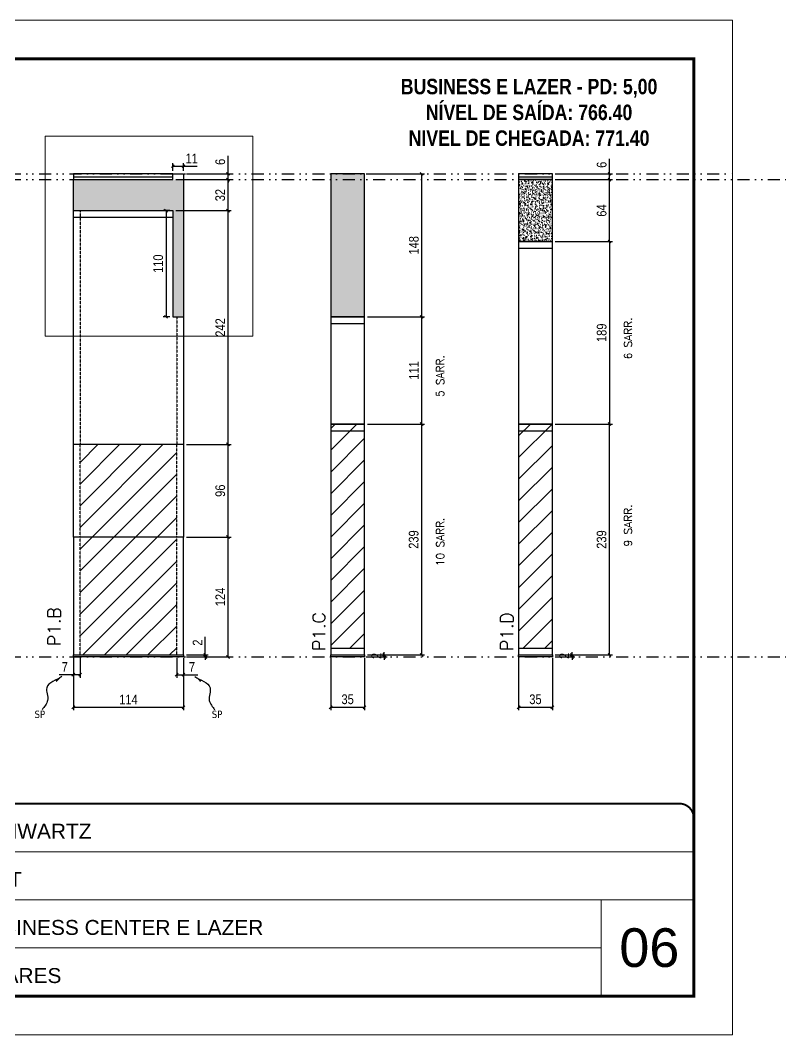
# Model space of a CAD drawing. Extents: x 13379 to 23315, y 867 to 16997.
# Drawn here: x 16732 to 17519, y 14650 to 15700 of the extents above; entities that cross this region are included whole.
import ezdxf

# ---------------------------------------------------------------- set-up
doc = ezdxf.new("R2010")
doc.units = 0
for name, pattern in [('CONTINUO', [0]), ('DASHED', [0.75, 0.5, -0.25]), ('DIVIDE2', [0.625, 0.25, -0.125, 0, -0.125, 0, -0.125]), ('HIDDEN', [0.375, 0.25, -0.125])]:
    doc.linetypes.add(name, pattern=pattern)
for name, color, linetype, lineweight in [('CARIMBO', 255, 'Continuous', 9), ('Folhas', 255, 'Continuous', 9), ('Hachura', 251, 'Continuous', 9), ('SARRAFO DE PRESSAO', 251, 'DASHED', 9), ('Texto Seção', 7, 'Continuous', 15)]:
    doc.layers.add(name, color=color, linetype=linetype, lineweight=lineweight)
for name, color, linetype in [('COTA', 241, 'Continuous'), ('NOMENCLATURA', 7, 'Continuous'), ('Nível', 160, 'Continuous'), ('Painéis', 200, 'Continuous'), ('SARR_2.2x7', 40, 'Continuous'), ('SARR_EDITAR', 141, 'Continuous'), ('Sarrafo de Pressão', 42, 'HIDDEN'), ('texto', 7, 'Continuous')]:
    doc.layers.add(name, color=color, linetype=linetype)
doc.layers.add('FELIPE', color=2, linetype='Continuous', lineweight=13, plot=False)
doc.styles.add('ARIAL', font='arial.ttf')
doc.styles.add('COTA TECNICA', font='techl___.ttf', dxfattribs={"height": 10})
doc.styles.add('COTA TECNICA-50', font='techl___.ttf', dxfattribs={"height": 10})
doc.styles.add('REGUA-120', font='ROMANS.shx', dxfattribs={"height": 15})
doc.styles.add('ROMANC', font='techb___.ttf', dxfattribs={"height": 2.5})
doc.styles.add('ROMANS', font='romans.shx')
doc.styles.get("Standard").update_dxf_attribs({"font": 'arial.ttf'})
doc.styles.add('Tecnologia', font='')
doc.styles.get('Tecnologia').set_extended_font_data('Forgotten Futurist')
doc.dimstyles.new('COTA PAINEL-50', dxfattribs={"dimtxt": 10, "dimasz": 3, "dimexe": 3, "dimexo": 3, "dimgap": 3, "dimtad": 1, "dimdec": 1, "dimzin": 12, "dimdsep": 46, "dimtxsty": 'COTA TECNICA-50', "dimblk1": 'OBLIQUE', "dimblk2": 'OBLIQUE', "dimsah": 1, "dimcen": 0.9, "dimclrd": 4, "dimclre": 4, "dimclrt": 240, "dimadec": 1, "dimazin": 3, "dimtfac": 1, "dimtdec": 1, "dimtmove": 0, "dimatfit": 3, "dimfxl": 1, "dimtolj": 1, "dimtzin": 12, "dimarcsym": 0})
doc.dimstyles.new('PAINEL', dxfattribs={"dimtxt": 10, "dimasz": 3, "dimexe": 3, "dimexo": 3, "dimgap": 3, "dimtad": 1, "dimdec": 1, "dimzin": 12, "dimdsep": 46, "dimtxsty": 'COTA TECNICA', "dimblk1": 'OBLIQUE', "dimblk2": 'OBLIQUE', "dimsah": 1, "dimcen": 0.9, "dimclrd": 4, "dimclre": 4, "dimclrt": 240, "dimadec": 1, "dimazin": 3, "dimtfac": 1, "dimtdec": 1, "dimtmove": 0, "dimatfit": 3, "dimfxl": 1, "dimtolj": 1, "dimtzin": 12, "dimarcsym": 0})
doc.dimstyles.get("Standard").update_dxf_attribs({"dimtxt": 0.18, "dimasz": 0.18, "dimexe": 0.18, "dimexo": 0.0625, "dimgap": 0.09, "dimtad": 0, "dimtih": 1, "dimtoh": 1, "dimdec": 4, "dimzin": 0, "dimdsep": 46, "dimtxsty": 'Standard', "dimcen": 0.09, "dimadec": 0, "dimazin": 0, "dimtfac": 1, "dimtdec": 4, "dimtofl": 0, "dimtmove": 0, "dimatfit": 3, "dimfxl": 1, "dimtolj": 1, "dimtzin": 0, "dimarcsym": 0})
pattern_1 = [(50, (-114635.0006, -18391.6855), (5.46554007, -0.47817257), [0.5715, -6.2865]), (355, (-114635.0006, -18391.6855), (-1.05730264, 5.73170536), [0.4572, -5.02921753]), (100.4514447, (-114634.545, -18391.7253), (4.40823741, 5.25353256), [0.48570026, -5.34270734]), (46.1842, (-114635.0006, -18390.1615), (8.13237123, -1.26126984), [0.85725, -9.42975]), (96.6355576, (-114634.323, -18390.2666), (7.122124, 7.42278374), [0.7285507, -8.01406824]), (351.184151, (-114635.001, -18390.1615), (7.122124, 7.42278374), [0.685799, -7.54379196]), (21, (-114634.2386, -18390.5425), (4.54843174, -3.06795595), [0.5715, -6.2865]), (326, (-114634.2386, -18390.5425), (1.85406085, 5.52563898), [0.4572, -5.0292]), (71.451445, (-114633.8596, -18390.798), (6.40249258, 2.45768307), [0.48570026, -5.34269813]), (37.5, (-114635.0006, -18391.6855), (0.092658098, 2.536651166), [0, -4.96824, 0, -5.1054, 0, -5.04825]), (7.5, (-114635.0006, -18391.6855), (2.004589875, 3.005417245), [0, -2.91084, 0, -4.85394, 0, -1.92405]), (327.5, (-114636.6999, -18391.6855), (4.067717855, -0.17186232), [0, -1.905, 0, -5.9436, 0, -7.8867]), (317.5, (-114637.462, -18391.6855), (4.44387544, 0.76279473), [0, -2.4765, 0, -3.94716, 0, -5.6007])]

# ---------------------------------------------------------------- blocks, each defined once
blk = doc.blocks.new('9999999999')
at = {"color": 30, "linetype": 'CONTINUO'}
for p, q in [((98564.6, 34230.2), (98564.6, 34429.4)), ((98564.6, 34379.6), (99584, 34379.6)), ((98564.6, 34329.8), (99488, 34329.8)), ((99584, 34329.8), (99488, 34329.8)), ((99488, 34329.8), (99488, 34230.2)), ((98564.6, 34280), (99488, 34280))]:
    blk.add_line(p, q, dxfattribs=at)
at = {"color": 30, "linetype": 'CONTINUO', "const_width": 2}
blk.add_lwpolyline([(99584, 34230.2), (99584, 34414.4, 0.414214), (99569, 34429.4), (98229, 34429.4, 0.414214), (98214, 34414.4), (98214, 34245.2, 0.414214), (98229, 34230.2), (99584, 34230.2)], format="xyb", dxfattribs=at)
at = {"layer": 'Folhas'}
blk.add_lwpolyline([(98139, 34190.2), (99624, 34190.2), (99624, 35240.2), (98139, 35240.2)], close=True, dxfattribs=at)
at = {"layer": 'Folhas', "color": 30, "const_width": 3}
blk.add_lwpolyline([(98214, 34230.2), (99584, 34230.2), (99584, 35200.2), (98214, 35200.2)], close=True, dxfattribs=at)
at = {"color": 7, "linetype": 'Continuous', "ltscale": 5, "style": 'ARIAL'}
for s, height, p in [('SCHWARTZ', 15.48, (98837.7, 34393.1)), ('GWT', 15.48, (98837.7, 34343.3)), ('BUSINESS CENTER E LAZER', 15.483, (98837.7, 34293.5)), ('NOVA SISTEMAS CONSTRUTIVOS', 11.059, (98263.2, 34267.2)), ('PILARES', 15.48, (98837.7, 34243.7))]:
    blk.add_text(s, height=height, dxfattribs=at).set_placement(p)
at = {"layer": 'Folhas', "color": 7, "style": 'Tecnologia', "width": 1.5}
for s, p in [('CLIENTE:', (98573.7, 34397.2)), ('OBRA:', (98573.7, 34347.3)), ('PAVIMENTO:', (98573.7, 34297.5)), ('PROJETO:', (98573.7, 34247.7))]:
    blk.add_text(s, height=14, dxfattribs=at).set_placement(p)
blk = doc.blocks.new('_Oblique')
at = {"color": 0, "linetype": 'ByBlock', "lineweight": -2}
blk.add_line((-0.5, -0.5), (0.5, 0.5), dxfattribs=at)
blk = doc.blocks.new('*D48')
at = {"layer": 'COTA', "color": 4, "lineweight": -2, "transparency": 16777216}
for p, q in [((16787, 15040), (16787, 14985.9)), ((16901, 15040), (16901, 14985.9)), ((16787, 14988.9), (16901, 14988.9))]:
    blk.add_line(p, q, dxfattribs=at)
at = {"layer": 'Defpoints', "color": 0, "transparency": 16777216}
for p in [(16787, 15043), (16901, 15043), (16901, 14988.9)]:
    blk.add_point(p, dxfattribs=at)
at = {"layer": 'COTA', "color": 4, "lineweight": -2, "transparency": 16777216, "xscale": 3, "yscale": 3, "zscale": 3, "rotation": 180}
blk.add_blockref('_Oblique', (16787, 14988.9), dxfattribs=at)
at = {"layer": 'COTA', "color": 4, "lineweight": -2, "transparency": 16777216, "xscale": 3, "yscale": 3, "zscale": 3}
blk.add_blockref('_Oblique', (16901, 14988.9), dxfattribs=at)
at = {"layer": 'COTA', "color": 240, "transparency": 16777216, "insert": (16844, 14996.9), "char_height": 10, "attachment_point": 5, "style": 'COTA TECNICA'}
blk.add_mtext('\\A1;114', dxfattribs=at)
blk = doc.blocks.new('*D49')
at = {"layer": 'COTA', "color": 4, "lineweight": -2, "transparency": 16777216}
for p, q in [((16904, 15165), (16950.2, 15165)), ((16947.2, 15041), (16947.2, 15165)), ((16904, 15041), (16950.2, 15041))]:
    blk.add_line(p, q, dxfattribs=at)
at = {"layer": 'Defpoints', "color": 0, "transparency": 16777216}
for p in [(16901, 15165), (16947.2, 15165), (16901, 15041)]:
    blk.add_point(p, dxfattribs=at)
at = {"layer": 'COTA', "color": 4, "lineweight": -2, "transparency": 16777216, "xscale": 3, "yscale": 3, "zscale": 3}
for p, rotation in [((16947.2, 15165), 90), ((16947.2, 15041), 270)]:
    blk.add_blockref('_Oblique', p, dxfattribs=dict(at, rotation=rotation))
at = {"layer": 'COTA', "color": 240, "transparency": 16777216, "insert": (16939.1, 15103), "char_height": 10, "attachment_point": 5, "rotation": 90, "style": 'COTA TECNICA-50'}
blk.add_mtext('\\A1;124', dxfattribs=at)
blk = doc.blocks.new('*D50')
at = {"layer": 'COTA', "color": 4, "lineweight": -2, "transparency": 16777216}
for p, q in [((16923.5, 15043), (16923.5, 15061.8)), ((16904, 15043), (16926.5, 15043)), ((16904, 15041), (16926.5, 15041)), ((16923.5, 15041), (16923.5, 15043)), ((16923.5, 15041), (16923.5, 15038))]:
    blk.add_line(p, q, dxfattribs=at)
at = {"layer": 'Defpoints', "color": 0, "transparency": 16777216}
for p in [(16901, 15043), (16901, 15041), (16923.5, 15041)]:
    blk.add_point(p, dxfattribs=at)
at = {"layer": 'COTA', "color": 4, "lineweight": -2, "transparency": 16777216, "xscale": 3, "yscale": 3, "zscale": 3}
for p, rotation in [((16923.5, 15043), 270), ((16923.5, 15041), 90)]:
    blk.add_blockref('_Oblique', p, dxfattribs=dict(at, rotation=rotation))
at = {"layer": 'COTA', "color": 240, "transparency": 16777216, "insert": (16915.5, 15055.8), "char_height": 10, "attachment_point": 5, "rotation": 90, "style": 'COTA TECNICA-50'}
blk.add_mtext('\\A1;2', dxfattribs=at)
blk = doc.blocks.new('*D51')
at = {"layer": 'COTA', "color": 4, "lineweight": -2, "transparency": 16777216}
for p, q in [((16787, 15038), (16787, 15019.5)), ((16794, 15040), (16794, 15019.5)), ((16787, 15022.5), (16772.3, 15022.5)), ((16794, 15022.5), (16787, 15022.5))]:
    blk.add_line(p, q, dxfattribs=at)
at = {"layer": 'Defpoints', "color": 0, "transparency": 16777216}
for p in [(16787, 15041), (16794, 15043), (16787, 15022.5)]:
    blk.add_point(p, dxfattribs=at)
at = {"layer": 'COTA', "color": 4, "lineweight": -2, "transparency": 16777216, "xscale": 3, "yscale": 3, "zscale": 3, "rotation": 180}
blk.add_blockref('_Oblique', (16787, 15022.5), dxfattribs=at)
at = {"layer": 'COTA', "color": 4, "lineweight": -2, "transparency": 16777216, "xscale": 3, "yscale": 3, "zscale": 3}
blk.add_blockref('_Oblique', (16794, 15022.5), dxfattribs=at)
at = {"layer": 'COTA', "color": 240, "transparency": 16777216, "insert": (16778.1, 15030.6), "char_height": 10, "attachment_point": 5, "style": 'COTA TECNICA-50'}
blk.add_mtext('\\A1;7', dxfattribs=at)
blk = doc.blocks.new('*D52')
at = {"layer": 'COTA', "color": 4, "lineweight": -2, "transparency": 16777216}
for p, q in [((16894, 15040), (16894, 15019.5)), ((16901, 15038), (16901, 15019.5)), ((16894, 15022.5), (16901, 15022.5)), ((16901, 15022.5), (16915.7, 15022.5))]:
    blk.add_line(p, q, dxfattribs=at)
at = {"layer": 'Defpoints', "color": 0, "transparency": 16777216}
for p in [(16894, 15043), (16901, 15041), (16901, 15022.5)]:
    blk.add_point(p, dxfattribs=at)
at = {"layer": 'COTA', "color": 4, "lineweight": -2, "transparency": 16777216, "xscale": 3, "yscale": 3, "zscale": 3, "rotation": 180}
blk.add_blockref('_Oblique', (16894, 15022.5), dxfattribs=at)
at = {"layer": 'COTA', "color": 4, "lineweight": -2, "transparency": 16777216, "xscale": 3, "yscale": 3, "zscale": 3}
blk.add_blockref('_Oblique', (16901, 15022.5), dxfattribs=at)
at = {"layer": 'COTA', "color": 240, "transparency": 16777216, "insert": (16909.8, 15030.6), "char_height": 10, "attachment_point": 5, "style": 'COTA TECNICA-50'}
blk.add_mtext('\\A1;7', dxfattribs=at)
blk = doc.blocks.new('*D53')
at = {"layer": 'Defpoints', "color": 0, "linetype": 'ByBlock', "transparency": 16777216}
for p in [(16901, 15261), (16947.2, 15261), (16901, 15165)]:
    blk.add_point(p, dxfattribs=at)
at = {"layer": 'FELIPE', "color": 4, "linetype": 'ByBlock', "lineweight": -2, "transparency": 16777216}
for p, q in [((16904, 15261), (16950.2, 15261)), ((16947.2, 15165), (16947.2, 15261)), ((16904, 15165), (16950.2, 15165))]:
    blk.add_line(p, q, dxfattribs=at)
at = {"layer": 'FELIPE', "color": 4, "linetype": 'ByBlock', "lineweight": -2, "transparency": 16777216, "xscale": 3, "yscale": 3, "zscale": 3}
for p, rotation in [((16947.2, 15261), 90), ((16947.2, 15165), 270)]:
    blk.add_blockref('_Oblique', p, dxfattribs=dict(at, rotation=rotation))
at = {"layer": 'FELIPE', "color": 240, "linetype": 'ByBlock', "transparency": 16777216, "insert": (16939.1, 15213), "char_height": 10, "attachment_point": 5, "rotation": 90, "style": 'COTA TECNICA'}
blk.add_mtext('\\A1;96', dxfattribs=at)
blk = doc.blocks.new('*D54')
at = {"layer": 'COTA', "color": 4, "lineweight": -2, "transparency": 16777216}
for p, q in [((17091.5, 15541), (17150.7, 15541)), ((17147.7, 15393), (17147.7, 15541)), ((17091.5, 15393), (17150.7, 15393))]:
    blk.add_line(p, q, dxfattribs=at)
at = {"layer": 'Defpoints', "color": 0, "transparency": 16777216}
for p in [(17088.5, 15541), (17147.7, 15541), (17088.5, 15393)]:
    blk.add_point(p, dxfattribs=at)
at = {"layer": 'COTA', "color": 4, "lineweight": -2, "transparency": 16777216, "xscale": 3, "yscale": 3, "zscale": 3}
for p, rotation in [((17147.7, 15541), 90), ((17147.7, 15393), 270)]:
    blk.add_blockref('_Oblique', p, dxfattribs=dict(at, rotation=rotation))
at = {"layer": 'COTA', "color": 240, "transparency": 16777216, "insert": (17139.6, 15467), "char_height": 10, "attachment_point": 5, "rotation": 90, "style": 'COTA TECNICA'}
blk.add_mtext('\\A1;148', dxfattribs=at)
blk = doc.blocks.new('*D55')
at = {"layer": 'COTA', "color": 4, "lineweight": -2, "transparency": 16777216}
for p, q in [((17053.5, 15040), (17053.5, 14985.9)), ((17088.5, 15040), (17088.5, 14985.9)), ((17053.5, 14988.9), (17088.5, 14988.9))]:
    blk.add_line(p, q, dxfattribs=at)
at = {"layer": 'Defpoints', "color": 0, "transparency": 16777216}
for p in [(17053.5, 15043), (17088.5, 15043), (17088.5, 14988.9)]:
    blk.add_point(p, dxfattribs=at)
at = {"layer": 'COTA', "color": 4, "lineweight": -2, "transparency": 16777216, "xscale": 3, "yscale": 3, "zscale": 3, "rotation": 180}
blk.add_blockref('_Oblique', (17053.5, 14988.9), dxfattribs=at)
at = {"layer": 'COTA', "color": 4, "lineweight": -2, "transparency": 16777216, "xscale": 3, "yscale": 3, "zscale": 3}
blk.add_blockref('_Oblique', (17088.5, 14988.9), dxfattribs=at)
at = {"layer": 'COTA', "color": 240, "transparency": 16777216, "insert": (17071, 14997.1), "char_height": 10, "attachment_point": 5, "style": 'COTA TECNICA'}
blk.add_mtext('\\A1;35', dxfattribs=at)
blk = doc.blocks.new('*D56')
at = {"layer": 'COTA', "color": 4, "lineweight": -2, "transparency": 16777216}
for p, q in [((17091.5, 15282), (17150.7, 15282)), ((17147.7, 15043), (17147.7, 15282)), ((17091.5, 15043), (17150.7, 15043))]:
    blk.add_line(p, q, dxfattribs=at)
at = {"layer": 'Defpoints', "color": 0, "transparency": 16777216}
for p in [(17088.5, 15282), (17147.7, 15282), (17088.5, 15043)]:
    blk.add_point(p, dxfattribs=at)
at = {"layer": 'COTA', "color": 4, "lineweight": -2, "transparency": 16777216, "xscale": 3, "yscale": 3, "zscale": 3}
for p, rotation in [((17147.7, 15282), 90), ((17147.7, 15043), 270)]:
    blk.add_blockref('_Oblique', p, dxfattribs=dict(at, rotation=rotation))
at = {"layer": 'COTA', "color": 240, "transparency": 16777216, "insert": (17139.4, 15162.5), "char_height": 10, "attachment_point": 5, "rotation": 90, "style": 'COTA TECNICA'}
blk.add_mtext('\\A1;239', dxfattribs=at)
blk = doc.blocks.new('*D57')
at = {"layer": 'COTA', "color": 4, "lineweight": -2, "transparency": 16777216}
for p, q in [((17091.5, 15043), (17111.8, 15043)), ((17091.5, 15041), (17111.8, 15041)), ((17108.8, 15043), (17108.8, 15046)), ((17108.8, 15041), (17108.8, 15043)), ((17108.8, 15041), (17108.8, 15038))]:
    blk.add_line(p, q, dxfattribs=at)
at = {"layer": 'Defpoints', "color": 0, "transparency": 16777216}
for p in [(17088.5, 15043), (17088.5, 15041), (17108.8, 15043)]:
    blk.add_point(p, dxfattribs=at)
at = {"layer": 'COTA', "color": 4, "lineweight": -2, "transparency": 16777216, "xscale": 3, "yscale": 3, "zscale": 3}
for p, rotation in [((17108.8, 15043), 270), ((17108.8, 15041), 90)]:
    blk.add_blockref('_Oblique', p, dxfattribs=dict(at, rotation=rotation))
at = {"layer": 'COTA', "color": 240, "transparency": 16777216, "insert": (17100.8, 15042), "char_height": 10, "attachment_point": 5, "rotation": 90, "style": 'COTA TECNICA-50'}
blk.add_mtext('\\A1;2', dxfattribs=at)
blk = doc.blocks.new('*D58')
at = {"layer": 'COTA', "color": 4, "lineweight": -2, "transparency": 16777216}
for p, q in [((17286, 15535), (17345.2, 15535)), ((17342.2, 15471), (17342.2, 15535)), ((17286, 15471), (17345.2, 15471))]:
    blk.add_line(p, q, dxfattribs=at)
at = {"layer": 'Defpoints', "color": 0, "transparency": 16777216}
for p in [(17283, 15535), (17342.2, 15535), (17283, 15471)]:
    blk.add_point(p, dxfattribs=at)
at = {"layer": 'COTA', "color": 4, "lineweight": -2, "transparency": 16777216, "xscale": 3, "yscale": 3, "zscale": 3}
for p, rotation in [((17342.2, 15535), 90), ((17342.2, 15471), 270)]:
    blk.add_blockref('_Oblique', p, dxfattribs=dict(at, rotation=rotation))
at = {"layer": 'COTA', "color": 240, "transparency": 16777216, "insert": (17334.1, 15503), "char_height": 10, "attachment_point": 5, "rotation": 90, "style": 'COTA TECNICA'}
blk.add_mtext('\\A1;64', dxfattribs=at)
blk = doc.blocks.new('*D59')
at = {"layer": 'COTA', "color": 4, "lineweight": -2, "transparency": 16777216}
for p, q in [((17248, 15040), (17248, 14985.9)), ((17283, 15040), (17283, 14985.9)), ((17248, 14988.9), (17283, 14988.9))]:
    blk.add_line(p, q, dxfattribs=at)
at = {"layer": 'Defpoints', "color": 0, "transparency": 16777216}
for p in [(17248, 15043), (17283, 15043), (17283, 14988.9)]:
    blk.add_point(p, dxfattribs=at)
at = {"layer": 'COTA', "color": 4, "lineweight": -2, "transparency": 16777216, "xscale": 3, "yscale": 3, "zscale": 3, "rotation": 180}
blk.add_blockref('_Oblique', (17248, 14988.9), dxfattribs=at)
at = {"layer": 'COTA', "color": 4, "lineweight": -2, "transparency": 16777216, "xscale": 3, "yscale": 3, "zscale": 3}
blk.add_blockref('_Oblique', (17283, 14988.9), dxfattribs=at)
at = {"layer": 'COTA', "color": 240, "transparency": 16777216, "insert": (17265.5, 14997.1), "char_height": 10, "attachment_point": 5, "style": 'COTA TECNICA'}
blk.add_mtext('\\A1;35', dxfattribs=at)
blk = doc.blocks.new('*D60')
at = {"layer": 'COTA', "color": 4, "lineweight": -2, "transparency": 16777216}
for p, q in [((17286, 15282), (17345.2, 15282)), ((17342.2, 15043), (17342.2, 15282)), ((17286, 15043), (17345.2, 15043))]:
    blk.add_line(p, q, dxfattribs=at)
at = {"layer": 'Defpoints', "color": 0, "transparency": 16777216}
for p in [(17283, 15282), (17342.2, 15282), (17283, 15043)]:
    blk.add_point(p, dxfattribs=at)
at = {"layer": 'COTA', "color": 4, "lineweight": -2, "transparency": 16777216, "xscale": 3, "yscale": 3, "zscale": 3}
for p, rotation in [((17342.2, 15282), 90), ((17342.2, 15043), 270)]:
    blk.add_blockref('_Oblique', p, dxfattribs=dict(at, rotation=rotation))
at = {"layer": 'COTA', "color": 240, "transparency": 16777216, "insert": (17334, 15162.5), "char_height": 10, "attachment_point": 5, "rotation": 90, "style": 'COTA TECNICA'}
blk.add_mtext('\\A1;239', dxfattribs=at)
blk = doc.blocks.new('*D61')
at = {"layer": 'COTA', "color": 4, "lineweight": -2, "transparency": 16777216}
for p, q in [((17286, 15043), (17306.4, 15043)), ((17286, 15041), (17306.4, 15041)), ((17303.4, 15043), (17303.4, 15046)), ((17303.4, 15041), (17303.4, 15043)), ((17303.4, 15041), (17303.4, 15038))]:
    blk.add_line(p, q, dxfattribs=at)
at = {"layer": 'Defpoints', "color": 0, "transparency": 16777216}
for p in [(17283, 15043), (17283, 15041), (17303.4, 15043)]:
    blk.add_point(p, dxfattribs=at)
at = {"layer": 'COTA', "color": 4, "lineweight": -2, "transparency": 16777216, "xscale": 3, "yscale": 3, "zscale": 3}
for p, rotation in [((17303.4, 15043), 270), ((17303.4, 15041), 90)]:
    blk.add_blockref('_Oblique', p, dxfattribs=dict(at, rotation=rotation))
at = {"layer": 'COTA', "color": 240, "transparency": 16777216, "insert": (17295.4, 15042), "char_height": 10, "attachment_point": 5, "rotation": 90, "style": 'COTA TECNICA-50'}
blk.add_mtext('\\A1;2', dxfattribs=at)
blk = doc.blocks.new('*D133')
at = {"layer": 'COTA', "color": 4, "linetype": 'ByBlock', "lineweight": -2, "transparency": 16777216}
for p, q in [((16890, 15544), (16890, 15551.9)), ((16901, 15544), (16901, 15551.9)), ((16890, 15548.9), (16901, 15548.9)), ((16901, 15548.9), (16915.1, 15548.9))]:
    blk.add_line(p, q, dxfattribs=at)
at = {"layer": 'Defpoints', "color": 0, "linetype": 'ByBlock', "transparency": 16777216}
for p in [(16890, 15541), (16901, 15548.9), (16901, 15541)]:
    blk.add_point(p, dxfattribs=at)
at = {"layer": 'COTA', "color": 4, "linetype": 'ByBlock', "lineweight": -2, "transparency": 16777216, "xscale": 3, "yscale": 3, "zscale": 3, "rotation": 180}
blk.add_blockref('_Oblique', (16890, 15548.9), dxfattribs=at)
at = {"layer": 'COTA', "color": 4, "linetype": 'ByBlock', "lineweight": -2, "transparency": 16777216, "xscale": 3, "yscale": 3, "zscale": 3}
blk.add_blockref('_Oblique', (16901, 15548.9), dxfattribs=at)
at = {"layer": 'COTA', "color": 240, "linetype": 'ByBlock', "transparency": 16777216, "insert": (16909.5, 15557), "char_height": 10, "attachment_point": 5, "style": 'COTA TECNICA'}
blk.add_mtext('\\A1;11', dxfattribs=at)
blk = doc.blocks.new('*D134')
at = {"layer": 'COTA', "color": 4, "linetype": 'ByBlock', "lineweight": -2, "transparency": 16777216}
for p, q in [((17091.5, 15393), (17150.7, 15393)), ((17147.7, 15282), (17147.7, 15393)), ((17091.5, 15282), (17150.7, 15282))]:
    blk.add_line(p, q, dxfattribs=at)
at = {"layer": 'Defpoints', "color": 0, "linetype": 'ByBlock', "transparency": 16777216}
for p in [(17088.5, 15393), (17147.7, 15393), (17088.5, 15282)]:
    blk.add_point(p, dxfattribs=at)
at = {"layer": 'COTA', "color": 4, "linetype": 'ByBlock', "lineweight": -2, "transparency": 16777216, "xscale": 3, "yscale": 3, "zscale": 3}
for p, rotation in [((17147.7, 15393), 90), ((17147.7, 15282), 270)]:
    blk.add_blockref('_Oblique', p, dxfattribs=dict(at, rotation=rotation))
at = {"layer": 'COTA', "color": 240, "linetype": 'ByBlock', "transparency": 16777216, "insert": (17139.6, 15337.5), "char_height": 10, "attachment_point": 5, "rotation": 90, "style": 'COTA TECNICA'}
blk.add_mtext('\\A1;111', dxfattribs=at)
blk = doc.blocks.new('*D135')
at = {"layer": 'COTA', "color": 4, "linetype": 'ByBlock', "lineweight": -2, "transparency": 16777216}
for p, q in [((16893, 15503), (16950.2, 15503)), ((16947.2, 15261), (16947.2, 15503)), ((16904, 15261), (16950.2, 15261))]:
    blk.add_line(p, q, dxfattribs=at)
at = {"layer": 'Defpoints', "color": 0, "linetype": 'ByBlock', "transparency": 16777216}
for p in [(16890, 15503), (16947.2, 15503), (16901, 15261)]:
    blk.add_point(p, dxfattribs=at)
at = {"layer": 'COTA', "color": 4, "linetype": 'ByBlock', "lineweight": -2, "transparency": 16777216, "xscale": 3, "yscale": 3, "zscale": 3}
for p, rotation in [((16947.2, 15503), 90), ((16947.2, 15261), 270)]:
    blk.add_blockref('_Oblique', p, dxfattribs=dict(at, rotation=rotation))
at = {"layer": 'COTA', "color": 240, "linetype": 'ByBlock', "transparency": 16777216, "insert": (16939.1, 15382), "char_height": 10, "attachment_point": 5, "rotation": 90, "style": 'COTA TECNICA'}
blk.add_mtext('\\A1;242', dxfattribs=at)
blk = doc.blocks.new('*D136')
at = {"layer": 'COTA', "color": 4, "linetype": 'ByBlock', "lineweight": -2, "transparency": 16777216}
for p, q in [((16893, 15535), (16950.2, 15535)), ((16947.2, 15503), (16947.2, 15535)), ((16893, 15503), (16950.2, 15503))]:
    blk.add_line(p, q, dxfattribs=at)
at = {"layer": 'Defpoints', "color": 0, "linetype": 'ByBlock', "transparency": 16777216}
for p in [(16890, 15535), (16947.2, 15535), (16890, 15503)]:
    blk.add_point(p, dxfattribs=at)
at = {"layer": 'COTA', "color": 4, "linetype": 'ByBlock', "lineweight": -2, "transparency": 16777216, "xscale": 3, "yscale": 3, "zscale": 3}
for p, rotation in [((16947.2, 15535), 90), ((16947.2, 15503), 270)]:
    blk.add_blockref('_Oblique', p, dxfattribs=dict(at, rotation=rotation))
at = {"layer": 'COTA', "color": 240, "linetype": 'ByBlock', "transparency": 16777216, "insert": (16939, 15519), "char_height": 10, "attachment_point": 5, "rotation": 90, "style": 'COTA TECNICA'}
blk.add_mtext('\\A1;32', dxfattribs=at)
blk = doc.blocks.new('*D86')
at = {"layer": 'COTA', "color": 4, "linetype": 'ByBlock', "lineweight": -2, "transparency": 16777216}
for p, q in [((16947.2, 15541), (16947.2, 15559.7)), ((16904, 15541), (16950.2, 15541)), ((16947.2, 15535), (16947.2, 15541)), ((16893, 15535), (16950.2, 15535)), ((16947.2, 15535), (16947.2, 15532))]:
    blk.add_line(p, q, dxfattribs=at)
at = {"layer": 'Defpoints', "color": 0, "linetype": 'ByBlock', "transparency": 16777216}
for p in [(16901, 15541), (16947.2, 15541), (16890, 15535)]:
    blk.add_point(p, dxfattribs=at)
at = {"layer": 'COTA', "color": 4, "linetype": 'ByBlock', "lineweight": -2, "transparency": 16777216, "xscale": 3, "yscale": 3, "zscale": 3}
for p, rotation in [((16947.2, 15541), 270), ((16947.2, 15535), 90)]:
    blk.add_blockref('_Oblique', p, dxfattribs=dict(at, rotation=rotation))
at = {"layer": 'COTA', "color": 240, "linetype": 'ByBlock', "transparency": 16777216, "insert": (16939.1, 15553.4), "char_height": 10, "attachment_point": 5, "rotation": 90, "style": 'COTA TECNICA'}
blk.add_mtext('\\A1;6', dxfattribs=at)
blk = doc.blocks.new('*D137')
at = {"layer": 'COTA', "color": 4, "linetype": 'ByBlock', "lineweight": -2, "transparency": 16777216}
for p, q in [((16887, 15503), (16879.9, 15503)), ((16882.9, 15503), (16882.9, 15393)), ((16887, 15393), (16879.9, 15393))]:
    blk.add_line(p, q, dxfattribs=at)
at = {"layer": 'Defpoints', "color": 0, "linetype": 'ByBlock', "transparency": 16777216}
for p in [(16890, 15503), (16882.9, 15393), (16890, 15393)]:
    blk.add_point(p, dxfattribs=at)
at = {"layer": 'COTA', "color": 4, "linetype": 'ByBlock', "lineweight": -2, "transparency": 16777216, "xscale": 3, "yscale": 3, "zscale": 3}
for p, rotation in [((16882.9, 15503), 90), ((16882.9, 15393), 270)]:
    blk.add_blockref('_Oblique', p, dxfattribs=dict(at, rotation=rotation))
at = {"layer": 'COTA', "color": 240, "linetype": 'ByBlock', "transparency": 16777216, "insert": (16874.8, 15448), "char_height": 10, "attachment_point": 5, "rotation": 90, "style": 'COTA TECNICA'}
blk.add_mtext('\\A1;110', dxfattribs=at)
blk = doc.blocks.new('*D138')
at = {"layer": 'COTA', "color": 4, "linetype": 'ByBlock', "lineweight": -2, "transparency": 16777216}
for p, q in [((17286, 15471), (17345.2, 15471)), ((17342.2, 15471), (17342.2, 15282)), ((17286, 15282), (17345.2, 15282))]:
    blk.add_line(p, q, dxfattribs=at)
at = {"layer": 'Defpoints', "color": 0, "linetype": 'ByBlock', "transparency": 16777216}
for p in [(17283, 15471), (17283, 15282), (17342.2, 15282)]:
    blk.add_point(p, dxfattribs=at)
at = {"layer": 'COTA', "color": 4, "linetype": 'ByBlock', "lineweight": -2, "transparency": 16777216, "xscale": 3, "yscale": 3, "zscale": 3}
for p, rotation in [((17342.2, 15471), 90), ((17342.2, 15282), 270)]:
    blk.add_blockref('_Oblique', p, dxfattribs=dict(at, rotation=rotation))
at = {"layer": 'COTA', "color": 240, "linetype": 'ByBlock', "transparency": 16777216, "insert": (17334.1, 15376.5), "char_height": 10, "attachment_point": 5, "rotation": 90, "style": 'COTA TECNICA'}
blk.add_mtext('\\A1;189', dxfattribs=at)
blk = doc.blocks.new('*D139')
at = {"layer": 'COTA', "color": 4, "linetype": 'ByBlock', "lineweight": -2, "transparency": 16777216}
for p, q in [((17342.2, 15541), (17342.2, 15556.7)), ((17286, 15541), (17345.2, 15541)), ((17342.2, 15535), (17342.2, 15541)), ((17286, 15535), (17345.2, 15535))]:
    blk.add_line(p, q, dxfattribs=at)
at = {"layer": 'Defpoints', "color": 0, "linetype": 'ByBlock', "transparency": 16777216}
for p in [(17283, 15541), (17342.2, 15541), (17283, 15535)]:
    blk.add_point(p, dxfattribs=at)
at = {"layer": 'COTA', "color": 4, "linetype": 'ByBlock', "lineweight": -2, "transparency": 16777216, "xscale": 3, "yscale": 3, "zscale": 3}
for p, rotation in [((17342.2, 15541), 90), ((17342.2, 15535), 270)]:
    blk.add_blockref('_Oblique', p, dxfattribs=dict(at, rotation=rotation))
at = {"layer": 'COTA', "color": 240, "linetype": 'ByBlock', "transparency": 16777216, "insert": (17334.1, 15550.4), "char_height": 10, "attachment_point": 5, "rotation": 90, "style": 'COTA TECNICA'}
blk.add_mtext('\\A1;6', dxfattribs=at)

msp = doc.modelspace()

# ---------------------------------------------------------------- hatches: boundary and pattern name
at = {"layer": 'COTA', "linetype": 'ByBlock'}
h = msp.add_hatch(dxfattribs=at)
h.set_pattern_fill('AR-CONC', color=256, scale=0.03)
h.set_pattern_definition(pattern_1)
h.paths.add_polyline_path([(17088.47, 15535.03), (17053.47, 15535.03), (17053.47, 15393.03), (17088.47, 15393.03)])
h.paths.add_polyline_path([(17088.47, 15541.03), (17053.47, 15541.03), (17053.47, 15535.03), (17088.47, 15535.03)])
h = msp.add_hatch(dxfattribs=at)
h.set_pattern_fill('AR-CONC', color=256, scale=0.03)
h.paths.add_polyline_path([(16889.98, 15503.03), (16889.98, 15393.03), (16900.98, 15393.03), (16900.98, 15535.03), (16786.98, 15535.03), (16786.98, 15503.03)])
h = msp.add_hatch(dxfattribs=at)
h.set_pattern_fill('AR-CONC', color=256, scale=0.03)
h.set_pattern_definition(pattern_1)
h.paths.add_polyline_path([(17283.04, 15535.03), (17248.04, 15535.03), (17248.04, 15471.03), (17283.04, 15471.03)])
at = {"layer": 'Hachura', "linetype": 'ByBlock'}
h = msp.add_hatch(dxfattribs=at)
h.set_pattern_fill('ANSI31', color=256, scale=5)
h.set_pattern_definition([(45, (-114635, -18391.685), (-11.2253202, 11.2253202), [])])
h.paths.add_polyline_path([(16609.47, 15165.03), (16509.47, 15165.03), (16509.47, 15043.03), (16609.47, 15043.03)])
h.paths.add_polyline_path([(16609.47, 15282.03), (16509.47, 15282.03), (16509.47, 15165.03), (16609.47, 15165.03)])
h.paths.add_polyline_path([(16893.98, 15165.03), (16793.98, 15165.03), (16793.98, 15043.03), (16893.98, 15043.03)])
h.paths.add_polyline_path([(16893.98, 15261.03), (16793.98, 15261.03), (16793.98, 15165.03), (16893.98, 15165.03)])
h.paths.add_polyline_path([(16893.98, 15261.03), (16793.98, 15261.03)], flags=17)
h.paths.add_polyline_path([(17088.47, 15275.03), (17053.47, 15275.03), (17053.47, 15050.03), (17088.47, 15050.03)])
h.paths.add_polyline_path([(17283.04, 15275.03), (17248.04, 15275.03), (17248.04, 15050.03), (17283.04, 15050.03)])
h.paths.add_polyline_path([(17283.04, 15282.03), (17248.04, 15282.03), (17248.04, 15275.03), (17283.04, 15275.03)])
h.paths.add_polyline_path([(17088.47, 15282.03), (17053.47, 15282.03), (17053.47, 15275.03), (17088.47, 15275.03)])

# ---------------------------------------------------------------- linework, layer by layer
at = {"layer": 'COTA', "linetype": 'ByBlock'}
for p, q in [((16889.98, 15541.03), (16900.98, 15541.03)), ((16900.98, 15541.03), (16900.98, 15393.03)), ((16786.98, 15503.03), (16786.98, 15535.03))]:
    msp.add_line(p, q, dxfattribs=at)
for points in [[(17053.47, 15393.03), (17088.47, 15393.03), (17088.47, 15541.03), (17053.47, 15541.03)], [(17248.04, 15471.03), (17283.04, 15471.03), (17283.04, 15535.03), (17248.04, 15535.03)]]:
    msp.add_lwpolyline(points, close=True, dxfattribs=at)
at = {"layer": 'FELIPE'}
msp.add_lwpolyline([(16757.57, 15580.11), (16972.93, 15580.11), (16972.93, 15372.95), (16757.57, 15372.95)], close=True, dxfattribs=at)
at = {"layer": 'Nível', "color": 4, "linetype": 'DIVIDE2', "ltscale": 50}
for p, q in [((16059.5, 15541.03), (17469.5, 15541.03)), ((16059.5, 15535.03), (21112.79, 15535.03)), ((16059.5, 15041.03), (21112.79, 15041.03))]:
    msp.add_line(p, q, dxfattribs=at)
at = {"layer": 'Painéis'}
for p, q in [((16786.98, 15165.03), (16786.98, 15503.03)), ((16786.98, 15503.03), (16889.98, 15503.03)), ((16889.98, 15503.03), (16889.98, 15393.03)), ((16889.98, 15393.03), (16900.98, 15393.03)), ((16900.98, 15393.03), (16900.98, 15165.03)), ((16786.98, 15261.03), (16900.98, 15261.03)), ((16900.98, 15165.03), (16786.98, 15165.03))]:
    msp.add_line(p, q, dxfattribs=at)
for points in [[(16889.98, 15541.03), (16786.98, 15541.03), (16786.98, 15535.03), (16889.98, 15535.03)], [(17283.04, 15541.03), (17248.04, 15541.03), (17248.04, 15535.03), (17283.04, 15535.03)], [(17248.04, 15282.03), (17283.04, 15282.03), (17283.04, 15471.03), (17248.04, 15471.03)], [(17053.47, 15282.03), (17088.47, 15282.03), (17088.47, 15393.03), (17053.47, 15393.03)], [(17053.47, 15043.03), (17088.47, 15043.03), (17088.47, 15282.03), (17053.47, 15282.03)], [(17248.04, 15043.03), (17283.04, 15043.03), (17283.04, 15282.03), (17248.04, 15282.03)], [(16786.98, 15043.03), (16900.98, 15043.03), (16900.98, 15165.03), (16786.98, 15165.03)], [(16786.98, 15043.03), (16900.98, 15043.03), (16900.98, 15041.03), (16786.98, 15041.03)], [(17053.47, 15043.03), (17088.47, 15043.03), (17088.47, 15041.03), (17053.47, 15041.03)], [(17248.04, 15043.03), (17283.04, 15043.03), (17283.04, 15041.03), (17248.04, 15041.03)]]:
    msp.add_lwpolyline(points, close=True, dxfattribs=at)
at = {"layer": 'SARR_2.2x7', "linetype": 'ByBlock'}
for p, q in [((16786.98, 15496.03), (16889.98, 15496.03)), ((17248.04, 15464.03), (17283.04, 15464.03)), ((17053.47, 15386.03), (17088.47, 15386.03)), ((17053.47, 15275.03), (17088.47, 15275.03)), ((17248.04, 15275.03), (17283.04, 15275.03)), ((17053.47, 15050.03), (17088.47, 15050.03)), ((17248.04, 15050.03), (17283.04, 15050.03))]:
    msp.add_line(p, q, dxfattribs=at)
at = {"layer": 'SARR_EDITAR', "linetype": 'ByBlock'}
for p, q in [((16786.98, 15538.03), (16889.98, 15538.03)), ((17248.04, 15538.03), (17283.04, 15538.03))]:
    msp.add_line(p, q, dxfattribs=at)
at = {"layer": 'Sarrafo de Pressão'}
for p, q in [((16793.98, 15503.03), (16793.98, 15261.03)), ((16893.98, 15393.03), (16893.98, 15261.03)), ((16793.98, 15165.03), (16793.98, 15261.03)), ((16893.98, 15165.03), (16893.98, 15261.03)), ((16793.98, 15043.03), (16793.98, 15165.03)), ((16893.98, 15043.03), (16893.98, 15165.03))]:
    msp.add_line(p, q, dxfattribs=at)

# ---------------------------------------------------------------- block references
at = {"layer": 'SARRAFO DE PRESSAO', "color": 6, "linetype": 'ByBlock'}
msp.add_blockref('9999999999', (-82154.48, -19540.26), dxfattribs=at)

# ---------------------------------------------------------------- texts
at = {"layer": 'CARIMBO', "style": 'ARIAL'}
msp.add_text('06', height=40, dxfattribs=at).set_placement((17352.36, 14720.09))
at = {"layer": 'NOMENCLATURA', "color": 2, "insert": (17258.88, 15666.01), "char_height": 16, "attachment_point": 2, "style": 'ROMANC'}
msp.add_mtext_dynamic_manual_height_columns('\\PBUSINESS E LAZER - PD: 5,00\\PNÍVEL DE SAÍDA: 766.40\\PNIVEL DE CHEGADA: 771.40', width=376.0554, gutter_width=1, heights=[0], dxfattribs=at)
at = {"layer": 'texto', "color": 0, "char_height": 7.5, "attachment_point": 5}
for insert in [(16752.21, 14981.54), (16935.76, 14981.54)]:
    msp.add_mtext('{\\fTahoma|b0|i0|c0|p34;\\C4;SP}', dxfattribs=dict(at, insert=insert))
at = {"layer": 'Texto Seção', "linetype": 'Continuous', "style": 'ROMANS'}
for s, p in [('6 SARR.', (17365.39, 15349.04)), ('5 SARR.', (17170.82, 15310.04)), ('9 SARR.', (17365.39, 15155.4)), ('10 SARR.', (17170.82, 15135.04))]:
    msp.add_text(s, height=8, rotation=90, dxfattribs=at).set_placement(p)
at = {"layer": 'Texto Seção', "char_height": 13, "width": 285.3299, "rotation": 90, "style": 'REGUA-120'}
for s, insert, attachment_point in [('P1.B', (16773.51, 15052.28), 7), ('P1.C', (17034.8, 15047.17), 1), ('P1.D', (17229.37, 15047.17), 1)]:
    msp.add_mtext(s, dxfattribs=dict(at, insert=insert, attachment_point=attachment_point))

# ---------------------------------------------------------------- dimensions: what is measured, and where the dimension line sits
at = {"layer": 'COTA', "linetype": 'ByBlock'}
for base, p1, p2, angle, picture, middle in [((16900.98, 15548.9), (16889.98, 15541.03), (16900.98, 15541.03), 180, '*D133', (16909.53, 15556.96)), ((16947.22, 15541.03), (16889.98, 15535.03), (16900.98, 15541.03), 90, '*D86', (16939.12, 15553.36)), ((17342.23, 15541.03), (17283.04, 15535.03), (17283.04, 15541.03), 90, '*D139', (17334.12, 15550.36)), ((16882.86, 15393.03), (16889.98, 15503.03), (16889.98, 15393.03), 90, '*D137', (16874.76, 15448.03)), ((16947.22, 15503.03), (16900.98, 15261.03), (16889.98, 15503.03), 90, '*D135', (16939.15, 15382.03)), ((17342.23, 15282.03), (17283.04, 15471.03), (17283.04, 15282.03), 90, '*D138', (17334.12, 15376.53)), ((17147.66, 15393.03), (17088.47, 15282.03), (17088.47, 15393.03), 90, '*D134', (17139.6, 15337.53))]:
    dim = msp.add_linear_dim(base=base, p1=p1, p2=p2, angle=angle, dimstyle='PAINEL', dxfattribs=at)
    dim.commit()
    dim.dimension.update_dxf_attribs({"geometry": picture, "text_midpoint": middle})
at = {"layer": 'COTA'}
for base, p1, p2, picture, middle in [((17147.66, 15541.03), (17088.47, 15393.03), (17088.47, 15541.03), '*D54', (17139.56, 15467.03)), ((17342.23, 15535.03), (17283.04, 15471.03), (17283.04, 15535.03), '*D58', (17334.12, 15503.03)), ((17147.66, 15282.03), (17088.47, 15043.03), (17088.47, 15282.03), '*D56', (17139.41, 15162.53)), ((17342.23, 15282.03), (17283.04, 15043.03), (17283.04, 15282.03), '*D60', (17333.98, 15162.53))]:
    dim = msp.add_linear_dim(base=base, p1=p1, p2=p2, angle=90, dimstyle='PAINEL', override={"dimarcsym": 2}, dxfattribs=at)
    dim.commit()
    dim.dimension.update_dxf_attribs({"geometry": picture, "text_midpoint": middle})
at = {"layer": 'COTA', "linetype": 'ByBlock'}
dim = msp.add_linear_dim(base=(16947.22, 15535.03), p1=(16889.98, 15503.03), p2=(16889.98, 15535.03), angle=90, dimstyle='PAINEL', override={"dimtmove": 1}, dxfattribs=at)
dim.commit()
dim.dimension.update_dxf_attribs({"geometry": '*D136', "text_midpoint": (16939, 15519.03)})
at = {"layer": 'COTA'}
for base, p1, p2, angle, picture, middle in [((16947.22, 15165.03), (16900.98, 15041.03), (16900.98, 15165.03), 90, '*D49', (16939.15, 15103.03)), ((16786.98, 15022.52), (16793.98, 15043.03), (16786.98, 15041.03), 180, '*D51', (16778.12, 15030.59))]:
    dim = msp.add_linear_dim(base=base, p1=p1, p2=p2, angle=angle, dimstyle='COTA PAINEL-50', dxfattribs=at)
    dim.commit()
    dim.dimension.update_dxf_attribs({"geometry": picture, "text_midpoint": middle})
for base, p1, p2, picture, middle in [((16923.51, 15041.03), (16900.98, 15043.03), (16900.98, 15041.03), '*D50', (16923.51, 15055.77)), ((17108.82, 15043.03), (17088.47, 15041.03), (17088.47, 15043.03), '*D57', (17108.82, 15042.03)), ((17303.39, 15043.03), (17283.04, 15041.03), (17283.04, 15043.03), '*D61', (17303.39, 15042.03))]:
    dim = msp.add_linear_dim(base=base, p1=p1, p2=p2, angle=90, dimstyle='COTA PAINEL-50', dxfattribs=at)
    dim.commit()
    dim.dimension.update_dxf_attribs({"geometry": picture, "text_midpoint": middle, "dimtype": 160})
for base, p1, p2, picture, middle in [((16900.98, 14988.85), (16786.98, 15043.03), (16900.98, 15043.03), '*D48', (16843.98, 14996.93)), ((17088.47, 14988.85), (17053.47, 15043.03), (17088.47, 15043.03), '*D55', (17070.97, 14997.07)), ((17283.04, 14988.85), (17248.04, 15043.03), (17283.04, 15043.03), '*D59', (17265.54, 14997.07))]:
    dim = msp.add_linear_dim(base=base, p1=p1, p2=p2, dimstyle='PAINEL', override={"dimarcsym": 2}, dxfattribs=at)
    dim.commit()
    dim.dimension.update_dxf_attribs({"geometry": picture, "text_midpoint": middle})
dim = msp.add_linear_dim(base=(16900.98, 15022.52), p1=(16893.98, 15043.03), p2=(16900.98, 15041.03), dimstyle='COTA PAINEL-50', dxfattribs=at)
dim.commit()
dim.dimension.update_dxf_attribs({"geometry": '*D52', "text_midpoint": (16909.85, 15030.59)})
at = {"layer": 'FELIPE', "linetype": 'ByBlock'}
dim = msp.add_linear_dim(base=(16947.22, 15261.03), p1=(16900.98, 15165.03), p2=(16900.98, 15261.03), angle=90, dimstyle='PAINEL', dxfattribs=at)
dim.commit()
dim.dimension.update_dxf_attribs({"geometry": '*D53', "text_midpoint": (16939.09, 15213.03)})

# ---------------------------------------------------------------- leaders
at = {"layer": 'COTA', "path_type": 1}
for points in [[(16775.15, 15020.85), (16759.37, 15009.01), (16760.29, 14996.01), (16754.74, 14986.22)], [(16912.81, 15020.85), (16928.6, 15009.01), (16927.67, 14996.01), (16933.22, 14986.22)]]:
    msp.add_leader(points, dimstyle='Standard', override={"dimasz": 8}, dxfattribs=at)

doc.saveas('drawing.dxf')
